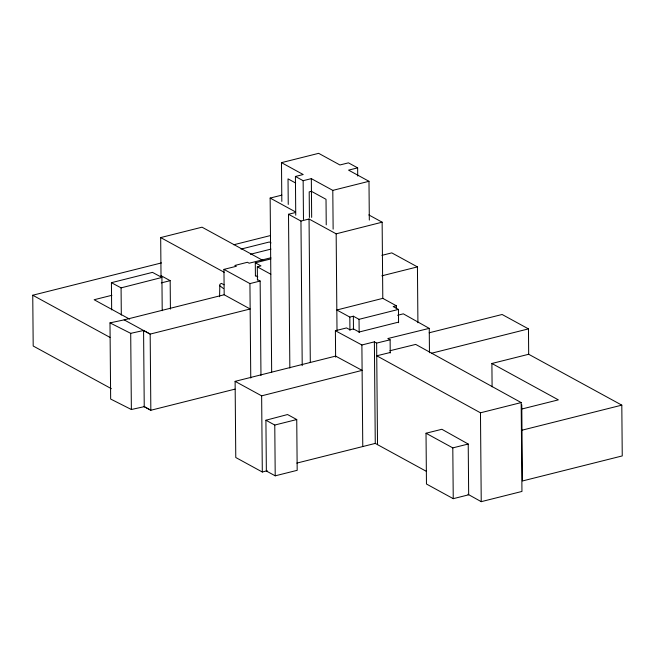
<?xml version="1.0" encoding="UTF-8"?>
<svg xmlns="http://www.w3.org/2000/svg" width="655" height="655" viewBox="0 0 655 655"><rect width="100%" height="100%" fill="white"/><g stroke="black" fill="none" stroke-linecap="round" stroke-linejoin="round"><path stroke-width="0.98" d="M219.589 296.715L219.834 284.376L221.374 283.353L224.051 284.819M265.914 420.232L287.545 414.541L296.74 419.544L297.182 470.323L275.215 475.825L266.356 471.01L265.914 420.232L274.773 425.046L296.74 419.544M235.112 381.349L261.64 395.841L362.109 370.378L335.614 356.107L235.112 381.349L235.775 457.517L262.311 472.009L267.248 470.724M111.661 309.889L111.424 282.682L121.077 287.864L161.924 277.45L162.211 310.691M257.431 280.111L257.317 266.855L260.977 265.914L255.294 262.835L255.417 276.099M289.846 368.028L288.503 214.267L300.956 221.054L309.054 219.016L336.162 233.827L382.135 222.192L382.798 298.565M288.503 214.267L295.29 212.564M250.439 254.263L270.965 249.105M234.981 389.135L150.838 410.259L144.239 406.657L131.368 409.514L110.662 399.051L109.991 322.882L130.705 333.346L143.576 330.488L150.175 334.091L250.153 308.988L224.174 294.766L223.953 269.377L249.932 283.599L260.141 281.036L260.968 375.479M396.357 308.816L396.332 305.762L393.188 306.548L398.453 309.43L398.567 322.694M335.622 357.131L335.393 330.718L346.552 327.918L349.934 329.776L353.463 328.908L359.145 332.019L398.559 322.121M397.585 315.276L403.324 313.835L429.246 328.368L429.459 352.742M335.393 330.718L361.887 344.988L374.382 341.844L376.633 343.097L390.118 339.798L390.233 353.004M431.449 353.258L528.462 328.884L528.683 354.273L621.808 405.142L622.25 455.921L522.436 480.975L521.773 404.806M390.224 352.496L376.748 355.796L480.467 412.806L521.175 402.579L521.953 491.438L481.237 501.665L467.973 494.296M296.846 463.093L375.266 443.41L426.339 471.33M281.822 201.404L281.486 162.645L318.657 153.335L339.92 164.97L348.452 162.849L357.646 167.868L357.712 176.031M295.749 215.233L295.413 176.465L303.142 180.69L311.33 178.643L332.797 190.376L368.986 181.304L369.322 220.072M357.646 167.868L348.558 170.136L368.986 181.304M271.669 372.196L270.147 198.064L281.855 195.133M161.024 276.385L160.68 237.577L202.035 227.187L262.835 260.403M111.334 388.677L33.192 346.012L32.75 295.233L161.49 262.909M233.786 244.757L270.425 235.563M240.974 249.096L269.344 241.99L271.064 242.931M111.424 282.682L152.476 272.374L161.924 277.45M111.907 295.282L94.132 299.736L129.649 319.157M161.277 282.894L170.169 280.668L170.415 309.103M223.953 269.377L236.357 266.274L234.85 265.463L247.434 262.27L249.146 263.212L270.916 257.759M255.294 262.835L270.957 258.905M109.991 322.882L124.147 319.869L224.174 294.766M381.89 255.36L391.78 252.879L417.431 266.896L417.915 322.751M381.84 275.829L417.431 266.896M396.332 305.762L382.798 298.361L336.834 309.995L349.819 317.085L353.356 316.209L359.038 319.321L398.453 309.43M429.164 332.789L502.107 314.49L528.462 328.884M492.101 386.843L491.897 363.484L528.683 354.273M521.953 408.982L558.363 399.869L491.897 363.484M426.02 433.242L441.871 429.279L468.219 444.033L468.669 494.812L453.244 498.668L426.462 484.02L426.02 433.242L452.801 447.889L468.219 444.033M521.994 430.196L621.808 405.142M295.413 176.465L303.208 174.533L281.486 162.645M429.246 328.368L387.817 338.537L390.118 339.798M389.913 350.744L415.704 344.407L521.175 402.579M255.409 275.526L257.841 276.852M368.806 214.914L382.135 222.192M270.147 198.064L295.389 211.843M160.68 237.577L224.223 272.284M124.147 319.869L150.175 334.091L150.838 410.259L143.658 406.337M32.75 295.233L109.999 337.407M295.675 183.04L288.028 178.856L288.249 204.425M257.317 266.855L270.81 274.232M257.431 279.546L260.141 281.036M161.015 275.657L170.169 280.668M219.499 285.547L223.347 288.454M480.467 412.806L481.237 501.665M452.801 447.889L453.244 498.668M376.633 343.097L377.526 444.655M374.382 341.844L375.266 443.41M361.887 344.988L362.772 446.546M359.038 319.321L359.153 332.584M353.356 316.209L353.471 329.473M349.819 317.085L349.942 330.341M336.162 233.827L337.006 330.562M332.797 190.376L333.133 229.144M326.239 224.87L326.018 199.3L311.436 191.342L309.201 191.882L309.422 217.452M311.33 178.643L311.665 217.411M309.054 219.016L310.306 362.592M303.142 180.69L303.478 219.458M300.956 221.054L302.217 365.654M274.773 425.046L275.215 475.825M261.64 395.841L262.311 472.009M249.932 283.599L250.759 378.05M143.576 330.488L144.239 406.657M130.705 333.346L131.368 409.514M121.077 287.864L121.314 315.063"/></g></svg>
